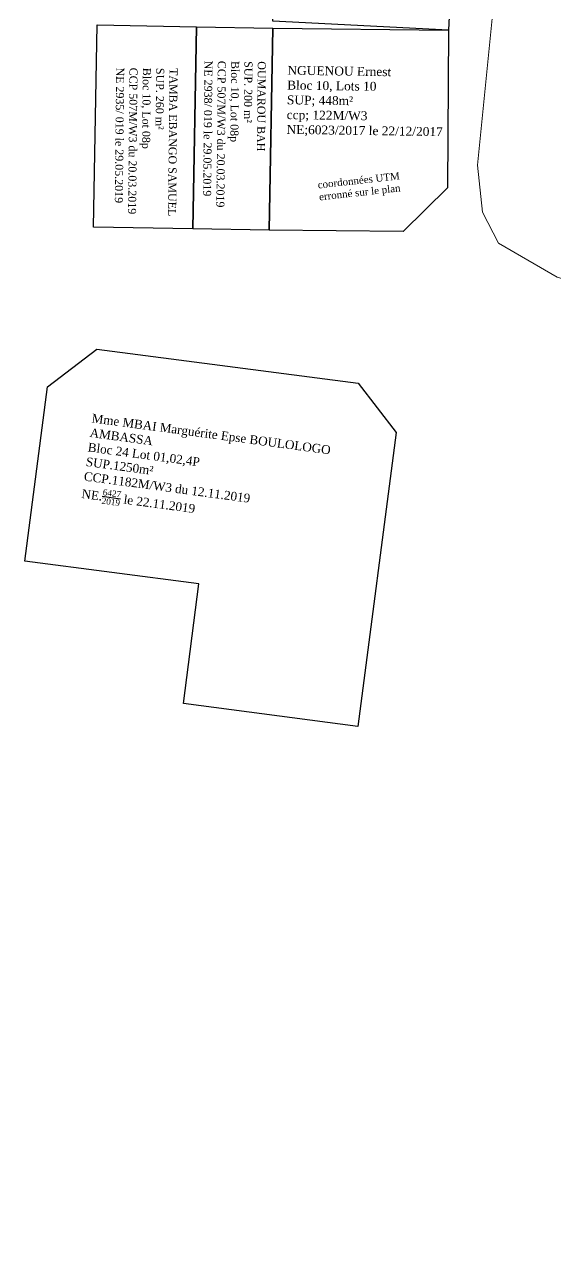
# Model space of a CAD drawing. Header units: millimetres. Extents: x 587399 to 927168, y 438565 to 1444955.
# Drawn here: x 591078.6 to 591139, y 440389.4 to 440530 of the extents above; entities that cross this region are included whole.
import ezdxf

# ---------------------------------------------------------------- set-up
doc = ezdxf.new("R2010")
doc.units = ezdxf.units.MM
doc.header["$LTSCALE"] = 2
doc.layers.add('end maj 26 02 2021', color=7, linetype='Continuous')
doc.layers.add('Roads_others', color=24, linetype='Continuous', lineweight=9)
doc.styles.get("Standard").update_dxf_attribs({"font": 'arial.ttf'})
doc.styles.add('Times 1.0', font='times.ttf', dxfattribs={"width": 0.99, "height": 1})

msp = doc.modelspace()

# ---------------------------------------------------------------- linework, layer by layer
at = {"layer": 'end maj 26 02 2021', "color": 150, "lineweight": -3, "flags": 128}
for points in [[(591123.543, 440563.247), (591128.292, 440558.299), (591126.852, 440529.391), (591106.868, 440530.393), (591108.508, 440563.109)], [(591123.543, 440563.247), (591128.292, 440558.299), (591126.852, 440529.391), (591106.868, 440530.393), (591108.508, 440563.109)], [(591086.858, 440529.971), (591098.151, 440529.768), (591097.751, 440506.768), (591086.438, 440506.971)], [(591086.858, 440529.971), (591098.151, 440529.768), (591097.751, 440506.768), (591086.438, 440506.971)], [(591098.151, 440529.768), (591106.854, 440529.606), (591106.442, 440506.617), (591097.741, 440506.769)], [(591098.151, 440529.768), (591106.854, 440529.606), (591106.442, 440506.617), (591097.741, 440506.769)], [(591086.81, 440493.1), (591116.55, 440489.23), (591120.87, 440483.62), (591116.51, 440450.16), (591096.68, 440452.76), (591098.45, 440466.37), (591078.62, 440468.95), (591081.2, 440488.79)], [(591086.81, 440493.1), (591116.55, 440489.23), (591120.87, 440483.62), (591116.51, 440450.16), (591096.68, 440452.76), (591098.45, 440466.37), (591078.62, 440468.95), (591081.2, 440488.79)]]:
    msp.add_lwpolyline(points, close=True, dxfattribs=at)
at = {"layer": 'end maj 26 02 2021', "color": 150}
msp.add_lwpolyline([(591106.854, 440529.606), (591126.852, 440529.391), (591126.709, 440511.445), (591121.669, 440506.486), (591106.442, 440506.61)], close=True, dxfattribs=at)
msp.add_lwpolyline([(591106.854, 440529.606), (591126.852, 440529.391), (591126.709, 440511.445), (591121.669, 440506.486), (591106.442, 440506.61)], close=True, dxfattribs=at)
at = {"layer": 'Roads_others'}
msp.add_lwpolyline([(591134.844, 440561.087), (591130.128, 440514.001), (591130.722, 440508.673), (591132.513, 440505.126), (591139.222, 440501.286), (591173.027, 440491.271), (591178.537, 440487.131), (591183.018, 440480.038), (591183.617, 440469.68), (591170.259, 440360.27)], dxfattribs=at)

# ---------------------------------------------------------------- texts
at = {"layer": 'end maj 26 02 2021', "color": 150, "linetype": 'ByBlock', "lineweight": -3, "ltscale": 0.0014, "attachment_point": 1, "style": 'Times 1.0'}
for s, insert, char_height, width, rotation in [('{\\C256;OUMAROU BAH\\P\\fTimes New Roman|b0|i0|c186|p18;SUP. \\fTimes New Roman|b0|i0|c0|p18;200\\fTimes New Roman|b0|i0|c186|p18; m²\\PBloc \\fTimes New Roman|b0|i0|c0|p18;10\\fTimes New Roman|b0|i0|c186|p18;, Lot \\fTimes New Roman|b0|i0|c0|p18;08p\\P\\fTimes New Roman|b0|i0|c186|p18;CCP \\fTimes New Roman|b0|i0|c0|p18;507\\fTimes New Roman|b0|i0|c186|p18;M/W\\fTimes New Roman|b0|i0|c0|p18;3\\fTimes New Roman|b0|i0|c186|p18; du 2\\fTimes New Roman|b0|i0|c0|p18;0\\fTimes New Roman|b0|i0|c186|p18;.0\\fTimes New Roman|b0|i0|c0|p18;3\\fTimes New Roman|b0|i0|c186|p18;.201\\fTimes New Roman|b0|i0|c0|p18;9\\fTimes New Roman|b0|i0|c186|p18;\\PNE \\fTimes New Roman|b0|i0|c0|p18;2938\\fTimes New Roman|b0|i0|c186|p18;/ 019 le 29.05.2019}', (591106.059, 440525.829), 0.910228, 34.86529, 269.40811), ('{\\C256;OUMAROU BAH\\P\\fTimes New Roman|b0|i0|c186|p18;SUP. \\fTimes New Roman|b0|i0|c0|p18;200\\fTimes New Roman|b0|i0|c186|p18; m²\\PBloc \\fTimes New Roman|b0|i0|c0|p18;10\\fTimes New Roman|b0|i0|c186|p18;, Lot \\fTimes New Roman|b0|i0|c0|p18;08p\\P\\fTimes New Roman|b0|i0|c186|p18;CCP \\fTimes New Roman|b0|i0|c0|p18;507\\fTimes New Roman|b0|i0|c186|p18;M/W\\fTimes New Roman|b0|i0|c0|p18;3\\fTimes New Roman|b0|i0|c186|p18; du 2\\fTimes New Roman|b0|i0|c0|p18;0\\fTimes New Roman|b0|i0|c186|p18;.0\\fTimes New Roman|b0|i0|c0|p18;3\\fTimes New Roman|b0|i0|c186|p18;.201\\fTimes New Roman|b0|i0|c0|p18;9\\fTimes New Roman|b0|i0|c186|p18;\\PNE \\fTimes New Roman|b0|i0|c0|p18;2938\\fTimes New Roman|b0|i0|c186|p18;/ 019 le 29.05.2019}', (591106.059, 440525.829), 0.910228, 34.86529, 269.40811), ('{\\C256;TAMBA EBANGO SAMUEL\\P\\fTimes New Roman|b0|i0|c186|p18;SUP. \\fTimes New Roman|b0|i0|c0|p18;260\\fTimes New Roman|b0|i0|c186|p18; m²\\PBloc \\fTimes New Roman|b0|i0|c0|p18;10\\fTimes New Roman|b0|i0|c186|p18;, Lot \\fTimes New Roman|b0|i0|c0|p18;08p\\P\\fTimes New Roman|b0|i0|c186|p18;CCP \\fTimes New Roman|b0|i0|c0|p18;507\\fTimes New Roman|b0|i0|c186|p18;M/W\\fTimes New Roman|b0|i0|c0|p18;3\\fTimes New Roman|b0|i0|c186|p18; du 2\\fTimes New Roman|b0|i0|c0|p18;0\\fTimes New Roman|b0|i0|c186|p18;.0\\fTimes New Roman|b0|i0|c0|p18;3\\fTimes New Roman|b0|i0|c186|p18;.201\\fTimes New Roman|b0|i0|c0|p18;9\\fTimes New Roman|b0|i0|c186|p18;\\PNE \\fTimes New Roman|b0|i0|c0|p18;2935\\fTimes New Roman|b0|i0|c186|p18;/ 019 le 29.05.2019}', (591096.014, 440525.055), 0.910228, 34.86529, 269.40811), ('{\\C256;TAMBA EBANGO SAMUEL\\P\\fTimes New Roman|b0|i0|c186|p18;SUP. \\fTimes New Roman|b0|i0|c0|p18;260\\fTimes New Roman|b0|i0|c186|p18; m²\\PBloc \\fTimes New Roman|b0|i0|c0|p18;10\\fTimes New Roman|b0|i0|c186|p18;, Lot \\fTimes New Roman|b0|i0|c0|p18;08p\\P\\fTimes New Roman|b0|i0|c186|p18;CCP \\fTimes New Roman|b0|i0|c0|p18;507\\fTimes New Roman|b0|i0|c186|p18;M/W\\fTimes New Roman|b0|i0|c0|p18;3\\fTimes New Roman|b0|i0|c186|p18; du 2\\fTimes New Roman|b0|i0|c0|p18;0\\fTimes New Roman|b0|i0|c186|p18;.0\\fTimes New Roman|b0|i0|c0|p18;3\\fTimes New Roman|b0|i0|c186|p18;.201\\fTimes New Roman|b0|i0|c0|p18;9\\fTimes New Roman|b0|i0|c186|p18;\\PNE \\fTimes New Roman|b0|i0|c0|p18;2935\\fTimes New Roman|b0|i0|c186|p18;/ 019 le 29.05.2019}', (591096.014, 440525.055), 0.910228, 34.86529, 269.40811), ('\\A1;{\\C7;Mme MBAI Marguérite Epse BOULOLOGO \\PAMBASSA\\PBloc 24 Lot 01,02,4P\\PSUP.1250m²\\PCCP.1182M/W3 du 12.11.2019\\PNE.\\H0.7x;\\S6427/2019;\\H1.429x; le 22.11.2019}', (591086.329, 440485.752), 1, 37.49687, 352.32831), ('\\A1;{\\C7;Mme MBAI Marguérite Epse BOULOLOGO \\PAMBASSA\\PBloc 24 Lot 01,02,4P\\PSUP.1250m²\\PCCP.1182M/W3 du 12.11.2019\\PNE.\\H0.7x;\\S6427/2019;\\H1.429x; le 22.11.2019}', (591086.329, 440485.752), 1, 37.49687, 352.32831)]:
    msp.add_mtext(s, dxfattribs=dict(at, insert=insert, char_height=char_height, width=width, rotation=rotation))
at = {"layer": 'end maj 26 02 2021', "insert": (591108.516, 440525.317), "char_height": 1.00937, "attachment_point": 1, "rotation": 359.15804}
msp.add_mtext_dynamic_manual_height_columns('{\\fTimes New Roman|b0|i0|c0|p18;NGUENOU Ernest\\PBloc 10, Lots 10\\PSUP; 448m²\\Pccp; 122M/W3 \\PNE;6023/2017 le 22/12/2017}', width=56.86505, gutter_width=12.5, heights=[0], dxfattribs=at)
msp.add_mtext_dynamic_manual_height_columns('{\\fTimes New Roman|b0|i0|c0|p18;NGUENOU Ernest\\PBloc 10, Lots 10\\PSUP; 448m²\\Pccp; 122M/W3 \\PNE;6023/2017 le 22/12/2017}', width=56.86505, gutter_width=12.5, heights=[0], dxfattribs=at)
at = {"layer": 'end maj 26 02 2021', "color": 150, "lineweight": -3, "insert": (591111.911, 440512.183), "char_height": 0.8256, "width": 23.35999, "attachment_point": 1, "rotation": 6.39718}
msp.add_mtext('{\\fTimes New Roman|b0|i0|c0|p18;\\C1;coordonnées UTM\\Perronné sur le plan}', dxfattribs=at)
msp.add_mtext('{\\fTimes New Roman|b0|i0|c0|p18;\\C1;coordonnées UTM\\Perronné sur le plan}', dxfattribs=at)

doc.saveas('drawing.dxf')
